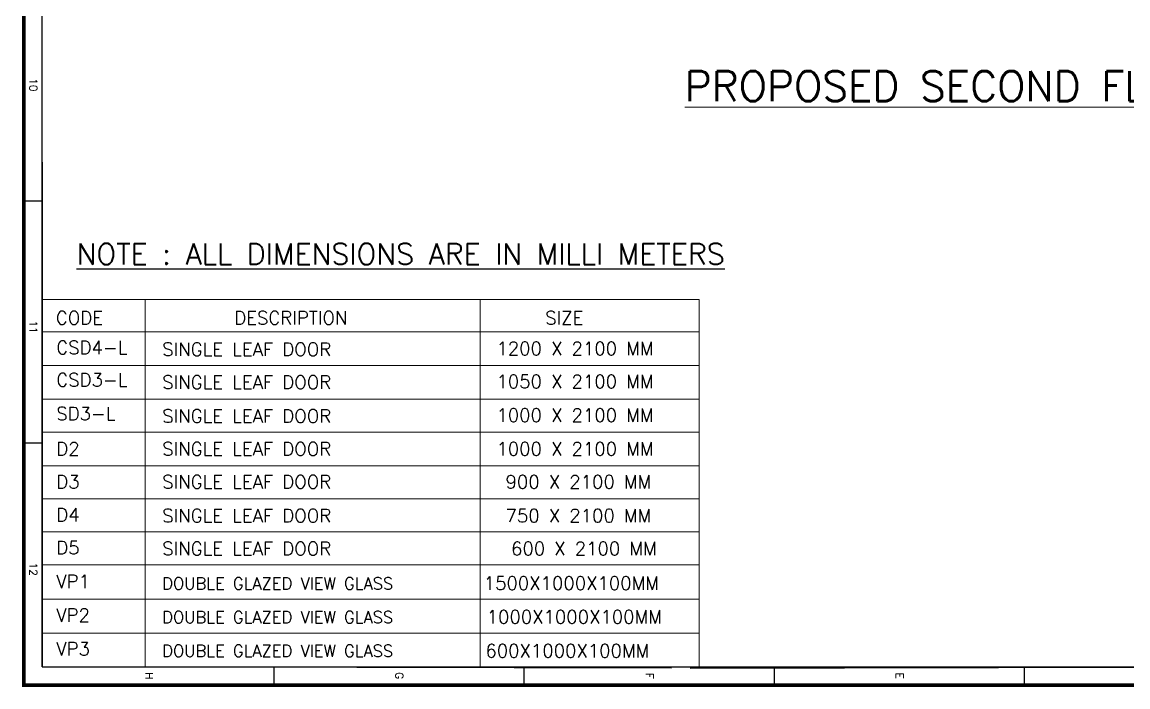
# Model space of a CAD drawing. Extents: x -52083 to 49512, y -145230 to 20224.
# Drawn here: x 15169 to 33594, y -31742 to -20659 of the extents above; entities that cross this region are included whole.
import ezdxf
from ezdxf.enums import TextEntityAlignment as Align

# ---------------------------------------------------------------- set-up
doc = ezdxf.new("R2010")
doc.units = 0
doc.header["$LTSCALE"] = 0.5
doc.header["$MEASUREMENT"] = 0
for name, color, linetype, lineweight in [('750x2100 Door', 5, 'Continuous', 5), ('ELBOW_FLANGE', 7, 'Continuous', 0), ('RCP Legend', 7, 'Continuous', 0), ('sa-text', 5, 'Continuous', 9)]:
    doc.layers.add(name, color=color, linetype=linetype, lineweight=lineweight)
for name, color, linetype in [('TITLE', 7, 'Continuous'), ('TITLE BLOCK', 7, 'Continuous'), ('View Panle', 6, 'Continuous')]:
    doc.layers.add(name, color=color, linetype=linetype)
doc.styles.add('ARIAL', font='romans.shx', dxfattribs={"height": 2.5})
doc.styles.add('RomanS', font='romans.shx')

# ---------------------------------------------------------------- blocks, each defined once
blk = doc.blocks.new('A$C66962185')
at = {"layer": 'TITLE'}
for p, q in [((203723, -139882), (203723, -1297)), ((205020, -70589), (203723, -70589)), ((205020, -88236), (203723, -88236)), ((205020, -105884), (203723, -105884)), ((205020, -123531), (203723, -123531)), ((203723, -139882), (1210, -139882)), ((170836, -141178), (170836, -139882)), ((187928, -141178), (187928, -139882))]:
    blk.add_line(p, q, dxfattribs=at)
at = {"layer": 'TITLE', "const_width": 250}
blk.add_lwpolyline([(205020, 0), (205020, -141178), (0, -141178), (0, 0)], close=True, dxfattribs=at)
at = {"layer": 'TITLE', "style": 'RomanS'}
for s, height, p in [('E', 537, (204358, -79399)), ('F', 537, (204358, -97046)), ('G', 537, (204358, -114693)), ('H', 537, (204358, -132341)), ('10', 537.4, (162654, -140511)), ('11', 537.4, (179746, -140511)), ('12', 537.4, (196838, -140511))]:
    blk.add_text(s, height=height, dxfattribs=at).set_placement(p, align=Align.MIDDLE)

msp = doc.modelspace()

# ---------------------------------------------------------------- linework, layer by layer
at = {"layer": 'ELBOW_FLANGE', "color": 5}
for p, q in [((15504.8, -25284, 2637.8), (26448.2, -25284, 2637.8)), ((17217.7, -25284, 2637.8), (17217.7, -31406.6, 2637.8)), ((22802.9, -25284, 2637.8), (22802.9, -29156.3, 2637.8)), ((26448.2, -25284, 2637.8), (26448.2, -31432.9, 2637.8)), ((15504.8, -25820.2, 2637.8), (26448.2, -25820.2, 2637.8)), ((15504.8, -26382.8, 2637.8), (26448.2, -26382.8, 2637.8)), ((15504.8, -26945.4, 2637.8), (26448.2, -26945.4, 2637.8)), ((15504.8, -27494.8, 2637.8), (26448.2, -27494.8, 2637.8)), ((22802.9, -27508, 2637.8), (22802.9, -31406.6, 2637.8)), ((15504.8, -28057.4, 2637.8), (26448.2, -28057.4, 2637.8)), ((15504.8, -28606.9, 2637.8), (26448.2, -28606.9, 2637.8)), ((15504.8, -29156.3, 2637.8), (26448.2, -29156.3, 2637.8)), ((15504.8, -29705.7, 2637.8), (26448.2, -29705.7, 2637.8)), ((15504.8, -30281.5, 2637.8), (26448.2, -30281.5, 2637.8)), ((15504.8, -30844.1, 2637.8), (26448.2, -30844.1, 2637.8))]:
    msp.add_line(p, q, dxfattribs=at)
at = {"layer": 'ELBOW_FLANGE'}
for p, q in [((26448.2, -27508, 2637.8), (26448.2, -31406.6, 2637.8)), ((15504.8, -31406.6, 2637.8), (25987.4, -31432.9, 2637.8))]:
    msp.add_line(p, q, dxfattribs=at)
at = {"layer": 'RCP Legend', "lineweight": -3}
msp.add_line((26298.3, -31432.9, 2637.8), (37579, -31406.6, 2637.8), dxfattribs=at)
at = {"layer": 'TITLE BLOCK'}
msp.add_line((15504.8, -22994.2, 2637.8), (15504.8, -31406.6, 2637.8), dxfattribs=at)

# ---------------------------------------------------------------- block references
at = {"layer": 'TITLE', "xscale": 0.2362210059282006, "yscale": 0.2362210059282006, "zscale": 0.2362210059282006, "rotation": 270}
msp.add_blockref('A$C66962185', (48547.8, 16717.1, 2637.8), dxfattribs=at)

# ---------------------------------------------------------------- texts
at = {"layer": '750x2100 Door', "style": 'RomanS'}
for s, p in [('CSD4-L', (15739, -26195.6, 2637.8)), ('CSD3-L', (15739, -26734.9, 2637.8)), ('SD3-L', (15739, -27297.5, 2637.8)), ('D2', (15739, -27883.4, 2637.8)), ('D3', (15739, -28432.8, 2637.8)), ('D4', (15739, -28982.3, 2637.8)), ('D5', (15739, -29531.7, 2637.8))]:
    msp.add_text(s, height=221.22, dxfattribs=at).set_placement(p)
at = {"layer": 'sa-text', "color": 5, "insert": (31758.9, -21725, 2637.8), "char_height": 500, "width": 12708.577, "attachment_point": 5, "style": 'ARIAL'}
msp.add_mtext('{\\L\\C1;PROPOSED SECOND FLOOR PLAN}', dxfattribs=at)
at = {"layer": 'TITLE BLOCK', "style": 'RomanS'}
for s, height, p in [('CODE', 221.22, (15730.8, -25701.4, 2637.8)), ('DESCRIPTION', 221.224, (18703.5, -25701.4, 2637.8)), ('SIZE', 221.22, (23885.6, -25701.4, 2637.8)), ('SINGLE LEAF DOOR', 221.224, (17503.8, -26224.8, 2637.8)), (' 1200 X 2100 MM', 221.224, (22920.7, -26211.6, 2637.8)), ('SINGLE LEAF DOOR', 221.224, (17503.8, -26774.2, 2637.8)), (' 1050 X 2100 MM', 221.224, (22920.7, -26761, 2637.8)), ('SINGLE LEAF DOOR', 221.224, (17503.8, -27336.8, 2637.8)), (' 1000 X 2100 MM', 221.224, (22920.7, -27323.6, 2637.8)), ('SINGLE LEAF DOOR', 221.224, (17503.8, -27886.2, 2637.8)), (' 1000 X 2100 MM', 221.224, (22920.7, -27886.2, 2637.8)), ('SINGLE LEAF DOOR', 221.224, (17503.8, -28435.6, 2637.8)), ('  900 X 2100 MM', 221.224, (22920.7, -28435.6, 2637.8)), ('SINGLE LEAF DOOR', 221.224, (17503.8, -28998.2, 2637.8)), ('  750 X 2100 MM', 221.224, (22920.7, -28998.2, 2637.8)), ('SINGLE LEAF DOOR', 221.224, (17503.8, -29547.7, 2637.8)), (' 600 X 2100 MM', 221.224, (23163.9, -29547.7, 2637.8)), ('DOUBLE GLAZED VIEW GLASS', 199.101, (17503.8, -30116.7, 2637.8)), ('  1500X1000X100MM', 221.224, (22556.6, -30124.5, 2637.8)), ('DOUBLE GLAZED VIEW GLASS', 199.101, (17503.8, -30679.2, 2637.8)), (' 1000X1000X100MM', 221.224, (22757.4, -30687.1, 2637.8)), ('DOUBLE GLAZED VIEW GLASS', 199.101, (17503.8, -31241.8, 2637.8)), ('  600X1000X100MM', 221.224, (22585.1, -31249.7, 2637.8))]:
    msp.add_text(s, height=height, dxfattribs=at).set_placement(p)
at = {"layer": 'TITLE BLOCK', "insert": (16076.4, -24350.6, 2637.8), "char_height": 350, "width": 13014.741, "attachment_point": 1, "style": 'RomanS'}
msp.add_mtext('{\\LNOTE : ALL DIMENSIONS ARE IN MILLI METERS}', dxfattribs=at)
at = {"layer": 'View Panle', "color": 7, "style": 'RomanS'}
for s, p in [('VP1', (15739, -30094.3, 2637.8)), ('VP2', (15739, -30656.9, 2637.8)), ('VP3', (15739, -31219.5, 2637.8))]:
    msp.add_text(s, height=221.22, dxfattribs=at).set_placement(p)

doc.saveas('drawing.dxf')
